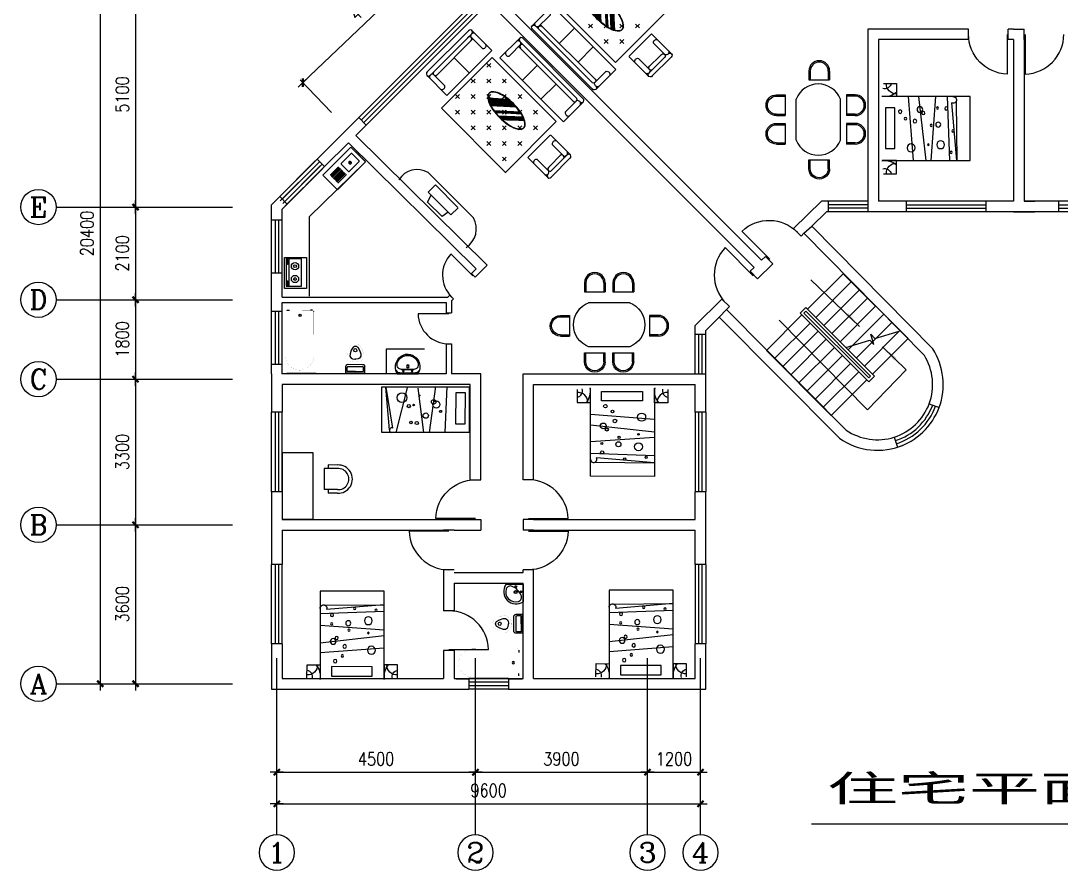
# Model space of a CAD drawing. Header units: millimetres. Extents: x 848 to 39704, y 306 to 29626.
# Drawn here: x 848 to 24420, y 306 to 19550 of the extents above; entities that cross this region are included whole.
import ezdxf
from ezdxf.enums import TextEntityAlignment as Align

# ---------------------------------------------------------------- set-up
doc = ezdxf.new("R2010")
doc.units = ezdxf.units.MM
doc.linetypes.add('HIDDEN', pattern=[7.5, 5, -2.5])
for name, color, linetype in [('AXIS', 3, 'Continuous'), ('AXIS_TEXT', 7, 'Continuous'), ('CC1', 1, 'Continuous'), ('HZ', 4, 'Continuous'), ('LT2', 5, 'Continuous'), ('MC', 2, 'Continuous'), ('PUB_DIM', 3, 'Continuous'), ('PUB_TEXT', 7, 'Continuous'), ('QC', 2, 'Continuous'), ('STAIR', 2, 'Continuous'), ('TOTHER', 7, 'Continuous'), ('WALL', 255, 'Continuous'), ('WINDOW', 2, 'Continuous'), ('WINDOW_TEXT', 7, 'Continuous')]:
    doc.layers.add(name, color=color, linetype=linetype)
doc.styles.add('_HT64F', font='txt', dxfattribs={"bigfont": 'HT64F'})
doc.styles.add('COMPLEX', font='COMPLEX')
doc.styles.add('DIM_FONT', font='SIMPLEX.shx', dxfattribs={"width": 0.8})
doc.styles.add('SIMPLEX', font='SIMPLEX.SHX')
doc.styles.get("Standard").update_dxf_attribs({"font": 'arial.ttf'})
doc.dimstyles.new('AXIS', dxfattribs={"dimtxt": 300, "dimasz": 1, "dimexe": 250, "dimexo": 300, "dimgap": 150, "dimtad": 1, "dimdec": 0, "dimdsep": 46, "dimtxsty": 'DIM_FONT', "dimblk": '_DIMX', "dimcen": 2.5, "dimse1": 1, "dimse2": 1, "dimclrt": 7, "dimadec": 0, "dimazin": 0, "dimtfac": 1, "dimtdec": 0, "dimtix": 1, "dimtmove": 2, "dimatfit": 3, "dimldrblk": '_DIMX', "dimfxl": 1, "dimtolj": 1, "dimtzin": 0, "dimarcsym": 0})

# ---------------------------------------------------------------- blocks, each defined once
blk = doc.blocks.new('_DIMX')
blk.add_line((-150, 0), (150, 0))
at = {"const_width": 50}
blk.add_lwpolyline([(-70, -70), (70, 70)], dxfattribs=at)
blk = doc.blocks.new('*D54')
at = {"layer": 'AXIS', "color": 0, "lineweight": -2, "transparency": 16777216}
blk.add_line((2648, 24929), (2648, 4531), dxfattribs=at)
at = {"layer": 'DEFPOINTS', "color": 0, "transparency": 16777216}
for p in [(5648, 24930), (2648, 4530), (5648, 4530)]:
    blk.add_point(p, dxfattribs=at)
at = {"layer": 'AXIS', "color": 0, "lineweight": -2, "transparency": 16777216}
for p, rotation in [((2648, 24930), 90), ((2648, 4530), 270)]:
    blk.add_blockref('_DIMX', p, dxfattribs=dict(at, rotation=rotation))
at = {"layer": 'AXIS', "color": 7, "transparency": 16777216, "insert": (2348, 14730), "char_height": 300, "attachment_point": 5, "rotation": 90, "style": 'DIM_FONT'}
blk.add_mtext('\\A1;20400', dxfattribs=at)
blk = doc.blocks.new('_WBLK')
for p, q in [((-0.5, 0.5), (0.5, 0.5)), ((0.5, 0.1667), (-0.5, 0.1667)), ((0.5, -0.1667), (-0.5, -0.1667)), ((-0.5, -0.5), (0.5, -0.5))]:
    blk.add_line(p, q)
at = {"layer": 'WINDOW_TEXT', "style": 'SIMPLEX', "flags": 9}
blk.add_attdef('A', text='', height=1, dxfattribs=at).set_placement((0, 1.5), align=Align.MIDDLE)
blk = doc.blocks.new('*D58')
at = {"layer": 'AXIS', "color": 0, "lineweight": -2, "transparency": 16777216}
blk.add_line((3448, 20429), (3448, 15331), dxfattribs=at)
at = {"layer": 'DEFPOINTS', "color": 0, "transparency": 16777216}
for p in [(5648, 20430), (3448, 15330), (5648, 15330)]:
    blk.add_point(p, dxfattribs=at)
at = {"layer": 'AXIS', "color": 0, "lineweight": -2, "transparency": 16777216}
for p, rotation in [((3448, 20430), 90), ((3448, 15330), 270)]:
    blk.add_blockref('_DIMX', p, dxfattribs=dict(at, rotation=rotation))
at = {"layer": 'AXIS', "color": 7, "transparency": 16777216, "insert": (3148, 17880), "char_height": 300, "attachment_point": 5, "rotation": 90, "style": 'DIM_FONT'}
blk.add_mtext('\\A1;5100', dxfattribs=at)
blk = doc.blocks.new('SS3')
at = {"layer": 'HZ'}
for p, q in [((-435, 1036), (206, 1036)), ((-435, 1036), (-435, -1004)), ((152, 1036), (152, -818)), ((252, 996), (252, -943)), ((-253, 916), (156, 916)), ((52, 916), (52, -830)), ((-435, 316), (52, 316)), ((-435, -284), (52, -284))]:
    blk.add_line(p, q, dxfattribs=at)
for centre, radius, start, end in [((-216, 974), 69.2, 116.8613, 237.2217), ((83, 974), 69.2, 302.7783, 63.1387), ((202, 985), 50.6, 348.0192, 184.8734), ((103, 864), 51.2, 342.4429, 183.3967), ((-216, -943), 69.2, 122.7783, 243.1387), ((103, -833), 51.2, 176.6033, 17.5571), ((83, -943), 69.2, 296.8613, 57.2217), ((202, -954), 50.6, 175.1266, 11.9808)]:
    blk.add_arc(centre, radius, start, end, dxfattribs=at)
at = {"layer": 'MC'}
for p, q in [((120, -884), (-253, -884)), ((206, -1004), (-435, -1004))]:
    blk.add_line(p, q, dxfattribs=at)
blk = doc.blocks.new('*X25')
at = {"color": 0}
for p, q in [((-19133, 62750), (-19125, 62750)), ((-18750, 62750), (-18625, 62750)), ((-18687.5, 62687.5), (-18687.5, 62812.5)), ((-18250, 62750), (-18125, 62750)), ((-18187.5, 62687.5), (-18187.5, 62812.5)), ((-17750, 62750), (-17625, 62750)), ((-17687.5, 62687.5), (-17687.5, 62812.5)), ((-19000, 62500), (-18875, 62500)), ((-18937.5, 62437.5), (-18937.5, 62562.5)), ((-18500, 62500), (-18375, 62500)), ((-18437.5, 62437.5), (-18437.5, 62562.5)), ((-18000, 62500), (-17875, 62500)), ((-17937.5, 62437.5), (-17937.5, 62562.5)), ((-19133, 62250), (-19125, 62250)), ((-18750, 62250), (-18625, 62250)), ((-18687.5, 62187.5), (-18687.5, 62312.5)), ((-18250, 62250), (-18125, 62250)), ((-18187.5, 62187.5), (-18187.5, 62312.5)), ((-17750, 62250), (-17625, 62250)), ((-17687.5, 62187.5), (-17687.5, 62312.5)), ((-19000, 62000), (-18875, 62000)), ((-18937.5, 61937.5), (-18937.5, 62062.5)), ((-18500, 62000), (-18375, 62000)), ((-18437.5, 61937.5), (-18437.5, 62062.5)), ((-18000, 62000), (-17875, 62000)), ((-17937.5, 61937.5), (-17937.5, 62062.5)), ((-18687.5, 61687.5), (-18687.5, 61812.5)), ((-18187.5, 61687.5), (-18187.5, 61812.5)), ((-17687.5, 61687.5), (-17687.5, 61812.5)), ((-19133, 61750), (-19125, 61750)), ((-18937.5, 61437.5), (-18937.5, 61562.5)), ((-18750, 61750), (-18625, 61750)), ((-18437.5, 61437.5), (-18437.5, 61562.5)), ((-18250, 61750), (-18125, 61750)), ((-17937.5, 61437.5), (-17937.5, 61562.5)), ((-17750, 61750), (-17625, 61750)), ((-19000, 61500), (-18875, 61500)), ((-18687.5, 61187.5), (-18687.5, 61312.5)), ((-18500, 61500), (-18375, 61500)), ((-18187.5, 61187.5), (-18187.5, 61312.5)), ((-18000, 61500), (-17875, 61500)), ((-17687.5, 61187.5), (-17687.5, 61312.5)), ((-19133, 61250), (-19125, 61250)), ((-18937.5, 60937.5), (-18937.5, 61062.5)), ((-18750, 61250), (-18625, 61250)), ((-18437.5, 60937.5), (-18437.5, 61062.5)), ((-18250, 61250), (-18125, 61250)), ((-17937.5, 60937.5), (-17937.5, 61062.5)), ((-17750, 61250), (-17625, 61250)), ((-19000, 61000), (-18875, 61000)), ((-18500, 61000), (-18375, 61000)), ((-18000, 61000), (-17875, 61000))]:
    blk.add_line(p, q, dxfattribs=at)
blk = doc.blocks.new('*X13')
at = {"color": 0}
for p, q in [((44114, 19117), (44623, 19627)), ((44154, 19122), (44645, 19614)), ((44194, 19128), (44667, 19600)), ((44327, 19224), (44689, 19587)), ((44536, 19422), (44462, 19496)), ((44554, 19439), (44480, 19513)), ((44573, 19456), (44498, 19530)), ((44591, 19473), (44516, 19547)), ((44609, 19490), (44535, 19564)), ((44627, 19507), (44553, 19582)), ((44645, 19524), (44571, 19599)), ((44664, 19542), (44590, 19616)), ((44682, 19559), (44608, 19633)), ((44700, 19576), (44688, 19588)), ((44194, 19127), (44132, 19189)), ((44225, 19131), (44151, 19206)), ((44245, 19147), (44169, 19223)), ((44263, 19164), (44187, 19240)), ((44281, 19182), (44205, 19257)), ((44299, 19199), (44224, 19274)), ((44318, 19216), (44242, 19292)), ((44336, 19233), (44260, 19309)), ((44354, 19250), (44279, 19326)), ((44372, 19267), (44297, 19343)), ((44391, 19284), (44315, 19360)), ((44409, 19302), (44333, 19377)), ((44427, 19319), (44352, 19394)), ((44445, 19336), (44370, 19411)), ((44463, 19353), (44388, 19428)), ((44482, 19370), (44407, 19445)), ((44500, 19387), (44425, 19462)), ((44518, 19404), (44443, 19479)), ((44100, 19116), (44077, 19138)), ((44131, 19120), (44096, 19155)), ((44163, 19124), (44114, 19172))]:
    blk.add_line(p, q, dxfattribs=at)
blk = doc.blocks.new('*X12')
at = {"color": 0}
for p, q in [((43925, 19141), (44423, 19639)), ((44279, 19467), (44256, 19490)), ((44297, 19484), (44275, 19506)), ((44316, 19501), (44293, 19523)), ((44334, 19518), (44312, 19540)), ((44352, 19535), (44331, 19556)), ((44370, 19552), (44349, 19573)), ((44389, 19569), (44368, 19590)), ((44386, 19566), (44486, 19666)), ((44407, 19586), (44387, 19606)), ((44425, 19603), (44405, 19623)), ((44444, 19620), (44424, 19640)), ((44462, 19637), (44443, 19657)), ((44480, 19654), (44461, 19673)), ((43890, 19141), (44090, 19341)), ((43932, 19142), (43901, 19173)), ((43950, 19159), (43920, 19189)), ((43968, 19176), (43939, 19206)), ((43986, 19194), (43957, 19223)), ((44005, 19211), (43976, 19239)), ((44023, 19228), (43995, 19256)), ((44041, 19245), (44013, 19273)), ((44060, 19262), (44032, 19289)), ((44078, 19279), (44051, 19306)), ((44096, 19296), (44069, 19323)), ((44114, 19313), (44088, 19339)), ((44133, 19330), (44107, 19356)), ((44151, 19347), (44125, 19373)), ((44169, 19364), (44144, 19390)), ((44188, 19381), (44163, 19406)), ((44206, 19398), (44181, 19423)), ((44224, 19415), (44200, 19440)), ((44242, 19433), (44219, 19456)), ((44261, 19450), (44237, 19473)), ((43897, 19141), (43883, 19156))]:
    blk.add_line(p, q, dxfattribs=at)
blk = doc.blocks.new('*X11')
at = {"color": 0}
for p, q in [((43488, 19270), (43891, 19673)), ((43513, 19259), (43945, 19692)), ((43537, 19248), (43982, 19693)), ((43561, 19237), (44018, 19694)), ((43586, 19226), (44055, 19695)), ((43610, 19215), (44091, 19696)), ((43634, 19204), (44128, 19697)), ((43659, 19193), (44164, 19698)), ((43838, 19342), (43687, 19493)), ((43856, 19359), (43706, 19510)), ((43875, 19376), (43724, 19526)), ((43893, 19393), (43743, 19543)), ((43912, 19410), (43762, 19559)), ((43930, 19427), (43781, 19576)), ((43949, 19444), (43800, 19592)), ((43967, 19460), (43819, 19609)), ((43985, 19477), (43837, 19625)), ((44004, 19494), (43856, 19642)), ((44022, 19511), (43875, 19659)), ((44041, 19528), (43894, 19675)), ((43903, 19402), (44200, 19699)), ((44059, 19545), (43913, 19691)), ((44078, 19562), (43948, 19692)), ((44096, 19579), (43982, 19693)), ((44115, 19596), (44017, 19694)), ((44133, 19613), (44051, 19695)), ((44151, 19630), (44085, 19696)), ((44170, 19646), (44120, 19697)), ((44188, 19663), (44154, 19698)), ((44207, 19680), (44188, 19699)), ((44225, 19697), (44223, 19700)), ((43484, 19272), (43461, 19295)), ((43548, 19243), (43480, 19311)), ((43613, 19213), (43498, 19328)), ((43672, 19190), (43517, 19345)), ((43690, 19207), (43536, 19361)), ((43709, 19224), (43555, 19378)), ((43727, 19241), (43574, 19394)), ((43746, 19258), (43593, 19411)), ((43764, 19274), (43611, 19427)), ((43783, 19291), (43630, 19444)), ((43801, 19308), (43649, 19460)), ((43819, 19325), (43668, 19477))]:
    blk.add_line(p, q, dxfattribs=at)
blk = doc.blocks.new('CJ1')
at = {"layer": 'LT2'}
for p, q in [((-1068, -237), (-605, 179)), ((-858, -344), (-268, 185)), ((-679, -385), (-71, 160)), ((-614, -394), (-11, 147)), ((-476, -405), (100, 112)), ((-326, -405), (199, 67))]:
    blk.add_line(p, q, dxfattribs=at)
for points in [[(343, -108, 0.203453), (303, -12, 0.097163), (125, 103, 0.054131), (-98, 165, 0.041072), (-402, 190, 0.041072), (-705, 165, 0.054131), (-929, 103, 0.097163), (-1106, -12, 0.203453), (-1147, -108, 0.203453), (-1106, -204, 0.097163), (-929, -319, 0.054131), (-705, -381, 0.041072), (-402, -406, 0.041072), (-98, -381, 0.054131), (125, -319, 0.097163), (303, -204, 0.203453)], [(333, -108, 0.203453), (296, -19, 0.097163), (121, 93, 0.054131), (-99, 155, 0.041072), (-402, 180, 0.041072), (-704, 155, 0.054131), (-925, 93, 0.097163), (-1099, -19, 0.203453), (-1137, -108, 0.203453), (-1099, -197, 0.097163), (-925, -310, 0.054131), (-704, -371, 0.041072), (-402, -396, 0.041072), (-99, -371, 0.054131), (121, -310, 0.097163), (296, -197, 0.203453)]]:
    blk.add_lwpolyline(points, format="xyb", close=True, dxfattribs=at)
for points in [[(-1063, -229), (-607, 171), (-290, 181), (-849, -332), (-1054, -238)], [(-662, -388), (-48, 162), (-29, 143), (-588, -378), (-653, -378)], [(-458, -397), (92, 116), (185, 60), (-290, -388), (-439, -406)]]:
    blk.add_lwpolyline(points, dxfattribs=at)
at = {"layer": 'CC1'}
for name in ['*X11', '*X12', '*X13']:
    blk.add_blockref(name, (-44518, -19519), dxfattribs=at)
blk = doc.blocks.new('CUH1')
at = {"layer": 'HZ'}
for p, q in [((-835, -935), (-835, 1065)), ((-835, 1065), (615, 1065)), ((615, 1065), (615, -935)), ((507, 745), (-835, 757)), ((-835, 757), (475, 649)), ((-835, 601), (615, 547)), ((-835, 181), (615, 282)), ((615, -105), (-835, 56)), ((-835, -225), (615, -335)), ((-1135, -604), (-835, -604)), ((-1135, -904), (-1135, -604)), ((-835, -604), (-835, -935)), ((-561, -647), (361, -647)), ((-561, -859), (-561, -647)), ((361, -647), (361, -859)), ((915, -604), (615, -604)), ((915, -904), (915, -604)), ((361, -859), (-561, -859))]:
    blk.add_line(p, q, dxfattribs=at)
for centre, radius in [((-649, 633), 25.2), ((-474, 394), 89.2), ((-163, 673), 25.2), ((348, 522), 35.7), ((-19, 338), 56.4), ((356, 322), 25.2), ((-474, 115), 17.8), ((-35, 179), 25.2), ((244, 3), 35.7), ((-545, -276), 91), ((61, -189), 40.7), ((324, -77), 64.4), ((116, -404), 28.8), ((276, -524), 39.9)]:
    blk.add_circle(centre, radius, dxfattribs=at)
for centre, radius, start, end in [((542, 680), 73.6, 354.4905, 204.9297), ((-1118, -611), 224, 265.7901, 1.73), ((-1234, -865), 400, 349.1733, 40.6362), ((1015, -865), 400, 139.3638, 190.8267), ((899, -611), 224, 178.27, 274.2099), ((-1158, -872), 144, 343.2214, 81.1158), ((938, -872), 144, 98.8842, 196.7786)]:
    blk.add_arc(centre, radius, start, end, dxfattribs=at)
blk = doc.blocks.new('_AXISO')
blk.add_circle((0, 0), 0.5)
at = {"layer": 'AXIS_TEXT', "style": 'COMPLEX', "width": 1.041667}
blk.add_attdef('A', text='', height=0.56, dxfattribs=at).set_placement((-0.25, -0.28), (0.25, -0.28), align=Align.FIT)
blk = doc.blocks.new('M_E4')
for p, q in [((670, -80), (670, -137)), ((670, -86), (670, -97)), ((670, -663), (670, -614))]:
    blk.add_line(p, q)
at = {"const_width": 1.5}
for points in [[(-750, -750), (-750, 0)], [(-750, 0), (750, 0)], [(750, 0), (750, -750)], [(608, -56), (640, -56)], [(670, -90), (670, -656)], [(670, -663), (670, -655)], [(750, -750), (-750, -750)]]:
    blk.add_lwpolyline(points, dxfattribs=at)
for points in [[(-399, -56, 0.930688), (-388, -693, 0.930688)], [(670, -86, 0.414214), (640, -56, 0.414214)], [(670, -90, 0.041784), (670, -85, 0.412615)], [(640, -693, 0.414214), (670, -663, 0.414214)]]:
    blk.add_lwpolyline(points, format="xyb", dxfattribs=at)
at = {"const_width": 1.5, "flags": 128}
for points in [[(-399, -56), (608, -56)], [(-399, -694), (645, -692)]]:
    blk.add_lwpolyline(points, dxfattribs=at)
for radius in [25, 23]:
    blk.add_circle((550, -381), radius)
blk.add_arc((640, -663), 30, 270, 280.176)
at = {"width": 0.8, "flags": 9}
for tag in ['XSIZE', 'YSIZE']:
    blk.add_attdef(tag, (0, 0), '', height=0.5, dxfattribs=at)
blk = doc.blocks.new('*D61')
at = {"layer": 'AXIS', "color": 0, "lineweight": -2, "transparency": 16777216}
blk.add_line((3448, 13229), (3448, 11431), dxfattribs=at)
at = {"layer": 'DEFPOINTS', "color": 0, "transparency": 16777216}
for p in [(5648, 13230), (3448, 11430), (5648, 11430)]:
    blk.add_point(p, dxfattribs=at)
at = {"layer": 'AXIS', "color": 0, "lineweight": -2, "transparency": 16777216}
for p, rotation in [((3448, 13230), 90), ((3448, 11430), 270)]:
    blk.add_blockref('_DIMX', p, dxfattribs=dict(at, rotation=rotation))
at = {"layer": 'AXIS', "color": 7, "transparency": 16777216, "insert": (3148, 12330), "char_height": 300, "attachment_point": 5, "rotation": 90, "style": 'DIM_FONT'}
blk.add_mtext('\\A1;1800', dxfattribs=at)
blk = doc.blocks.new('M_E7')
for p, q in [((-201, 62), (-201, -265)), ((-10, 112), (-151, 112)), ((-150, 61), (-150, -264)), ((-41, 81), (-130, 81)), ((-36, -102), (-36, 76)), ((0, -102), (0, 102)), ((-36, -102), (-36, -279)), ((0, -102), (0, -305)), ((-10, -315), (-151, -315)), ((-41, -284), (-130, -284))]:
    blk.add_line(p, q)
at = {"const_width": 1}
for points in [[(-651, -24), (-637, -1), (-550, 51), (-451, 83), (-371, 88), (-294, 37), (-262, -18), (-252, -84), (-252, -102)], [(-651, -180), (-637, -202), (-550, -254), (-451, -287), (-371, -292), (-294, -240), (-262, -186), (-252, -119), (-252, -102)]]:
    blk.add_lwpolyline(points, dxfattribs=at)
for points in [[(-597, -59), (-590, -49), (-523, -9), (-438, 19), (-389, 22), (-343, -9), (-325, -40), (-317, -89), (-317, -102)], [(-596, -145), (-590, -154), (-523, -194), (-438, -222), (-389, -225), (-343, -194), (-325, -164), (-317, -114), (-317, -102)]]:
    blk.add_lwpolyline(points)
blk.add_lwpolyline([(-644, -15, 0.39866), (-643, -191, 0.39866)], format="xyb", dxfattribs=at)
for centre, radius, start, end in [((-151, 62), 50, 90, 180), ((-130, 61), 20, 90, 180), ((-41, 76), 5, 0, 90), ((-10, 102), 10, 0, 90), ((-551, -102), 62.6, 137.0381, 223.979), ((-511, -114), 47.8, 77.2641, 164.6652), ((-511, -89), 47.8, 195.3348, 282.7359), ((-541, -103), 54.1, 1.1332, 40.3816), ((-541, -101), 54.1, 319.6184, 358.8668), ((-151, -265), 50, 180, 270), ((-130, -264), 20, 180, 270), ((-41, -279), 5, 270, 0), ((-10, -305), 10, 270, 0)]:
    blk.add_arc(centre, radius, start, end)
at = {"width": 0.8, "flags": 9}
for tag in ['XSIZE', 'YSIZE']:
    blk.add_attdef(tag, (0, 0), '', height=0.5, dxfattribs=at)
blk = doc.blocks.new('*D62')
at = {"layer": 'AXIS', "color": 0, "lineweight": -2, "transparency": 16777216}
blk.add_line((3448, 8129), (3448, 4531), dxfattribs=at)
at = {"layer": 'DEFPOINTS', "color": 0, "transparency": 16777216}
for p in [(5648, 8130), (3448, 4530), (5648, 4530)]:
    blk.add_point(p, dxfattribs=at)
at = {"layer": 'AXIS', "color": 0, "lineweight": -2, "transparency": 16777216}
for p, rotation in [((3448, 8130), 90), ((3448, 4530), 270)]:
    blk.add_blockref('_DIMX', p, dxfattribs=dict(at, rotation=rotation))
at = {"layer": 'AXIS', "color": 7, "transparency": 16777216, "insert": (3148, 6330), "char_height": 300, "attachment_point": 5, "rotation": 90, "style": 'DIM_FONT'}
blk.add_mtext('\\A1;3600', dxfattribs=at)
blk = doc.blocks.new('*D63')
at = {"layer": 'AXIS', "color": 0, "lineweight": -2, "transparency": 16777216}
blk.add_line((3448, 11429), (3448, 8131), dxfattribs=at)
at = {"layer": 'DEFPOINTS', "color": 0, "transparency": 16777216}
for p in [(5648, 11430), (3448, 8130), (5648, 8130)]:
    blk.add_point(p, dxfattribs=at)
at = {"layer": 'AXIS', "color": 0, "lineweight": -2, "transparency": 16777216}
for p, rotation in [((3448, 11430), 90), ((3448, 8130), 270)]:
    blk.add_blockref('_DIMX', p, dxfattribs=dict(at, rotation=rotation))
at = {"layer": 'AXIS', "color": 7, "transparency": 16777216, "insert": (3148, 9780), "char_height": 300, "attachment_point": 5, "rotation": 90, "style": 'DIM_FONT'}
blk.add_mtext('\\A1;3300', dxfattribs=at)
blk = doc.blocks.new('M_C7')
for p, q in [((-750, 0), (-750, -700)), ((750, 0), (-750, 0)), ((750, -700), (750, 0)), ((-750, -700), (750, -700))]:
    blk.add_line(p, q)
at = {"width": 0.8, "flags": 9}
for tag, p in [('XSIZE', (-748, -358)), ('YSIZE', (750, -354))]:
    blk.add_attdef(tag, p, '', height=0.2, dxfattribs=at)
blk = doc.blocks.new('M_C3')
for p, q in [((-319, 296), (-319, 84)), ((-239, 296), (-239, 0)), ((239, 296), (239, 0)), ((319, 296), (319, 84)), ((-319, 84), (-239, 84)), ((-239, 0), (239, 0)), ((239, 84), (319, 84))]:
    blk.add_line(p, q)
for radius, start, end in [(320, 356.4494, 183.5506), (240, 355.2636, 184.7364)]:
    blk.add_arc((0, 316), radius, start, end)
at = {"width": 0.8, "flags": 9}
for tag in ['YSIZE', 'XSIZE', 'XSIZE', 'YSIZE']:
    blk.add_attdef(tag, (0, 0), '', height=0.5, dxfattribs=at)
blk = doc.blocks.new('*D64')
at = {"layer": 'AXIS', "color": 0, "lineweight": -2, "transparency": 16777216}
blk.add_line((3448, 15329), (3448, 13231), dxfattribs=at)
at = {"layer": 'DEFPOINTS', "color": 0, "transparency": 16777216}
for p in [(5648, 15330), (3448, 13230), (5648, 13230)]:
    blk.add_point(p, dxfattribs=at)
at = {"layer": 'AXIS', "color": 0, "lineweight": -2, "transparency": 16777216}
for p, rotation in [((3448, 15330), 90), ((3448, 13230), 270)]:
    blk.add_blockref('_DIMX', p, dxfattribs=dict(at, rotation=rotation))
at = {"layer": 'AXIS', "color": 7, "transparency": 16777216, "insert": (3148, 14280), "char_height": 300, "attachment_point": 5, "rotation": 90, "style": 'DIM_FONT'}
blk.add_mtext('\\A1;2100', dxfattribs=at)
blk = doc.blocks.new('M_E19')
for p, q in [((-323, -113), (-323, -456)), ((299, -113), (-323, -113)), ((299, -456), (299, -113)), ((-323, -400), (299, -400)), ((-323, -456), (299, -456)), ((-291, -422), (-291, -434)), ((-216, -432), (-280, -432)), ((-280, -432), (-280, -448)), ((-280, -448), (-216, -448)), ((-216, -448), (-216, -432)), ((-199, -423), (-199, -434)), ((182, -422), (182, -434)), ((193, -432), (193, -448)), ((257, -432), (193, -432)), ((193, -448), (257, -448)), ((257, -448), (257, -432)), ((274, -423), (274, -434))]:
    blk.add_line(p, q)
for points in [[(-199, -423, 0.259034), (-201, -420, 0.076276), (-213, -415, 0.036515), (-226, -412, 0.026615), (-245, -411, 0.026615), (-264, -412, 0.036515), (-277, -415, 0.076276), (-289, -420, 0.259034), (-291, -423, 0.078462), (-291, -424, 0.056762)], [(-199, -434, 0.259034), (-201, -430, 0.076276), (-213, -425, 0.036515), (-226, -423, 0.026615), (-245, -422, 0.026615), (-264, -423, 0.036515), (-277, -425, 0.076276), (-289, -430, 0.259034), (-291, -434, 0.259034), (-289, -437, 0.056762), (-280, -441, 0.036515)], [(-216, -443, 0.008736), (-213, -442, 0.076276), (-201, -437, 0.259034), (-199, -434, 0.259034)], [(274, -423, 0.259034), (272, -420, 0.076276), (260, -415, 0.036515), (247, -412, 0.026615), (228, -411, 0.026615), (209, -412, 0.036515), (196, -415, 0.076276), (184, -420, 0.259034), (182, -423, 0.078462), (182, -424, 0.056762)], [(274, -434, 0.259034), (272, -430, 0.076276), (260, -425, 0.036515), (247, -423, 0.026615), (228, -422, 0.026615), (209, -423, 0.036515), (196, -425, 0.076276), (184, -430, 0.259034), (182, -434, 0.259034), (184, -437, 0.056762), (193, -441, 0.036515)], [(257, -443, 0.008736), (260, -442, 0.076276), (272, -437, 0.259034), (274, -434, 0.259034)]]:
    blk.add_lwpolyline(points, format="xyb")
at = {"layer": 'TOTHER', "linetype": 'Continuous'}
for p, q in [((-350, 0), (350, 0)), ((-350, -500), (-350, 0)), ((350, 0), (350, -500)), ((350, -500), (-350, -500))]:
    blk.add_line(p, q, dxfattribs=at)
for centre, radius in [((-158, -259), 82.5), ((-158, -259), 31.6), ((134, -259), 82.5), ((134, -259), 31.6)]:
    blk.add_circle(centre, radius, dxfattribs=at)
at = {"width": 0.8, "flags": 9}
for tag in ['XSIZE', 'YSIZE']:
    blk.add_attdef(tag, (0, 0), '', height=0.5, dxfattribs=at)
blk = doc.blocks.new('M_E16')
for p, q in [((-359, -351), (-359, -119)), ((-347, -107), (-34, -107)), ((-22, -119), (-22, -351)), ((63, -103), (336, -103)), ((63, -132), (336, -132)), ((63, -153), (336, -153)), ((63, -182), (336, -182)), ((63, -203), (336, -203)), ((63, -232), (336, -232)), ((-34, -363), (-347, -363)), ((63, -253), (336, -253)), ((63, -282), (336, -282)), ((63, -303), (336, -303)), ((63, -332), (336, -332)), ((63, -353), (336, -353))]:
    blk.add_line(p, q)
for points, const_width in [([(-353, -95), (-370, -113)], 1.91), ([(-370, -357), (-370, -113)], 2), ([(-353, -95), (-28, -95)], 1.8), ([(-10, -113), (-28, -95)], 1.91), ([(-10, -113), (-10, -357)], 2), ([(-370, -357), (-353, -375)], 1.91), ([(-28, -375), (-353, -375)], 1.8), ([(-28, -375), (-10, -357)], 1.91)]:
    blk.add_lwpolyline(points, dxfattribs=dict(const_width=const_width))
for points in [[(-347, -107), (-351, -108), (-354, -110), (-357, -113), (-358, -117), (-359, -119)], [(-216, -235), (-215, -245), (-209, -255), (-202, -261), (-192, -265), (-182, -265), (-172, -261), (-164, -255), (-159, -245), (-157, -235), (-159, -225), (-164, -215), (-172, -209), (-182, -205), (-192, -205), (-202, -209), (-209, -215), (-215, -225), (-216, -235)], [(-206, -235), (-205, -242), (-201, -248), (-196, -252), (-190, -254), (-183, -254), (-177, -252), (-172, -248), (-169, -242), (-168, -235), (-169, -228), (-172, -222), (-177, -218), (-183, -215), (-190, -215), (-196, -218), (-201, -222), (-205, -228), (-206, -235)], [(-22, -119), (-23, -115), (-25, -111), (-28, -109), (-32, -107), (-34, -107)], [(-359, -351), (-358, -355), (-356, -358), (-353, -361), (-349, -363), (-347, -363)], [(-34, -363), (-30, -362), (-26, -360), (-24, -357), (-22, -353), (-22, -351)]]:
    blk.add_lwpolyline(points)
at = {"layer": 'TOTHER', "linetype": 'Continuous'}
for p, q in [((-450, 0), (450, 0)), ((-450, -471), (-450, 0)), ((450, 0), (450, -471)), ((-450, -471), (450, -471))]:
    blk.add_line(p, q, dxfattribs=at)
at = {"layer": 'TOTHER', "linetype": 'HIDDEN'}
blk.add_line((-450, 0), (-450, -300), dxfattribs=at)
at = {"width": 0.8, "flags": 9}
for tag in ['XSIZE', 'YSIZE']:
    blk.add_attdef(tag, (0, 0), '', height=0.5, dxfattribs=at)
blk = doc.blocks.new('SFK12')
at = {"layer": 'QC'}
for p, q in [((75, 297), (-125, 297)), ((-125, 297), (-125, -173)), ((75, 267), (-125, 267)), ((75, -143), (-125, -143)), ((75, -173), (-125, -173))]:
    blk.add_line(p, q, dxfattribs=at)
for radius in [235, 205]:
    blk.add_arc((75, 62), radius, 270, 90, dxfattribs=at)
blk = doc.blocks.new('CZK')
at = {"layer": 'HZ'}
for p, q in [((-544, -828), (-544, 103)), ((456, -828), (456, 103))]:
    blk.add_line(p, q, dxfattribs=at)
for centre, start, end in [((-44, -92), 21.3102, 158.6898), ((-44, -633), 201.3102, 338.6898)]:
    blk.add_arc(centre, 537, start, end, dxfattribs=at)
at = {"layer": 'HZ', "rotation": 90}
blk.add_blockref('SFK12', (40, 662), dxfattribs=at)
at = {"layer": 'HZ', "xscale": -1}
for p in [(-917, -98), (-917, -745)]:
    blk.add_blockref('SFK12', p, dxfattribs=at)
at = {"layer": 'HZ'}
for p in [(719, -98), (719, -745)]:
    blk.add_blockref('SFK12', p, dxfattribs=at)
at = {"layer": 'HZ', "xscale": -1, "rotation": 90}
blk.add_blockref('SFK12', (40, -1400), dxfattribs=at)
blk = doc.blocks.new('M_B0')
for p, q in [((-0.5, 0.5), (0.5, 0.5)), ((-0.5, 0.15), (0.5, 0.15)), ((-0.5, -0.15), (0.5, -0.15)), ((-0.5, -0.5), (0.5, -0.5))]:
    blk.add_line(p, q)
blk = doc.blocks.new('M_E6')
for p, q in [((240, 0), (-240, 0)), ((-237, 0), (239, 0)), ((240, 0), (270, -79)), ((-213, -36), (-271, -91)), ((-240, 0), (-270, -79)), ((-179, -23), (181, -23)), ((141, -105), (-141, -105)), ((-141, -105), (141, -105)), ((217, -37), (274, -95))]:
    blk.add_line(p, q)
for centre, radius in [((-99, -65), 16.3), ((2, -172), 31.6), ((2, -172), 23), ((101, -65), 16.3)]:
    blk.add_circle(centre, radius)
for centre, radius, start, end in [((28, -152), 307, 166.1751, 244.7296), ((-141, -205), 100, 90, 190.5602), ((0, -179), 243, 190.5602, 349.4398), ((-179, -73), 50, 90, 133.181), ((-28, -152), 307, 297.0639, 13.8249), ((141, -205), 100, 349.4398, 90), ((181, -73), 50, 44.5607, 90), ((0, -201), 250, 245.8071, 296.4628), ((28, -152), 307, 266.589, 266.5936)]:
    blk.add_arc(centre, radius, start, end)
at = {"width": 0.8, "flags": 9}
for tag in ['XSIZE', 'YSIZE']:
    blk.add_attdef(tag, (0, 0), '', height=0.5, dxfattribs=at)
blk = doc.blocks.new('CUH2')
for p, q in [((-697, -1103), (-697, 879)), ((-697, 879), (339, 879))]:
    blk.add_line(p, q)
at = {"layer": 'MC'}
for p, q in [((-571, 782), (149, 782)), ((-571, 578), (-571, 782)), ((149, 782), (149, 578)), ((339, 879), (339, -1103)), ((149, 578), (-571, 578)), ((339, 332), (-703, 374)), ((339, -25), (-703, 121)), ((-667, -287), (339, -156)), ((339, -781), (-703, -515)), ((-685, -1013), (240, -860)), ((283, -930), (-685, -1013)), ((339, -1103), (-697, -1103))]:
    blk.add_line(p, q, dxfattribs=at)
for centre, radius in [((-139, 229), 24), ((-355, 73), 50.9), ((-295, 133), 80.5), ((-43, -107), 60), ((-499, -251), 12), ((-283, -383), 17), ((-259, -491), 36), ((113, -443), 26.8), ((125, -311), 36), ((-451, -647), 111)]:
    blk.add_circle(centre, radius, dxfattribs=at)
blk.add_arc((288, -879), 51.4, 158.2675, 2.7548, dxfattribs=at)
blk = doc.blocks.new('M_A2LHY')
blk.add_line((-0.472, 0), (-0.472, -1))
blk.add_arc((-0.5, 0), 1, 271.6231, 0)
blk = doc.blocks.new('M_E12')
at = {"color": 7}
for q in [(0, -393), (392, 0)]:
    blk.add_line((0, 0), q, dxfattribs=at)
for centre, radius in [((48, -168), 19), ((48, -168), 10), ((175, -175), 34.6), ((168, -48), 19), ((175, -175), 26.5), ((168, -48), 10)]:
    blk.add_circle(centre, radius, dxfattribs=at)
for centre, radius, start, end in [((161, -163), 282, 235.0241, 35.2347), ((418, -420), 410, 114.3843, 155.6157), ((174, -176), 222, 251.5651, 18.4349), ((290, -138), 100, 18.4349, 114.3843), ((136, -292), 100, 155.6157, 251.5651)]:
    blk.add_arc(centre, radius, start, end, dxfattribs=at)
at = {"width": 0.8, "flags": 9}
for tag in ['XSIZE', 'YSIZE']:
    blk.add_attdef(tag, (0, 0), '', height=0.5, dxfattribs=at)
blk = doc.blocks.new('DG1')
at = {"layer": 'LT2'}
for p, q in [((-242, 114), (-217, 280)), ((-217, 280), (247, 280)), ((247, 280), (298, 114)), ((-333, 114), (-333, -118)), ((396, 114), (-333, 114)), ((396, -118), (396, 114)), ((711, -201), (-739, -201)), ((-325, -118), (396, -118))]:
    blk.add_line(p, q, dxfattribs=at)
for centre, start, end in [((-611, 279), 167.4196, 254.9832), ((583, 279), 285.0168, 12.5804)]:
    blk.add_arc(centre, 497, start, end, dxfattribs=at)
blk = doc.blocks.new('SS2')
at = {"layer": 'HZ'}
for p, q in [((36, 914), (36, -526)), ((36, 914), (677, 914)), ((218, 794), (627, 794)), ((523, 794), (523, -406)), ((623, 914), (623, -526)), ((723, 874), (723, -486)), ((36, 194), (523, 194))]:
    blk.add_line(p, q, dxfattribs=at)
for centre, radius, start, end in [((255, 852), 69.2, 116.8613, 237.2217), ((574, 743), 51.2, 342.4429, 183.3967), ((554, 852), 69.2, 302.7783, 63.1387), ((673, 863), 50.6, 348.0192, 184.8734), ((255, -464), 69.2, 122.7783, 243.1387), ((574, -355), 51.2, 176.6033, 17.5571), ((554, -464), 69.2, 296.8613, 57.2217), ((673, -476), 50.6, 175.1266, 11.9808)]:
    blk.add_arc(centre, radius, start, end, dxfattribs=at)
at = {"layer": 'MC'}
for p, q in [((623, -406), (218, -406)), ((677, -526), (36, -526))]:
    blk.add_line(p, q, dxfattribs=at)
blk = doc.blocks.new('SS4')
at = {"layer": 'HZ'}
for p, q in [((-492, 308), (-492, -412)), ((95, 266), (95, -226)), ((195, 273), (195, -351)), ((-5, 193), (-5, -238))]:
    blk.add_line(p, q, dxfattribs=at)
for centre, radius, start, end in [((-272, 251), 69.2, 116.8613, 237.2217), ((26, 251), 69.2, 302.7783, 63.1387), ((146, 262), 50.6, 348.0192, 184.8734), ((47, 141), 51.2, 342.4429, 183.3967), ((47, -241), 51.2, 176.6033, 17.5571), ((-272, -350), 69.2, 122.7783, 243.1387), ((26, -350), 69.2, 296.8613, 57.2217), ((146, -362), 50.6, 175.1266, 11.9808)]:
    blk.add_arc(centre, radius, start, end, dxfattribs=at)
at = {"layer": 'MC'}
for p, q in [((149, 313), (-492, 313)), ((64, 193), (-310, 193)), ((149, -412), (-492, -412)), ((64, -292), (-310, -292))]:
    blk.add_line(p, q, dxfattribs=at)
blk = doc.blocks.new('90626074057228')
at = {"layer": 'WINDOW'}
for radius in [1334, 1250, 1490, 1406]:
    blk.add_arc((0, 1232), radius, 244.0313, 295.9687, dxfattribs=at)
at = {"style": 'SIMPLEX', "flags": 9}
blk.add_attdef('A', text='', height=1, dxfattribs=at).set_placement((0, 0), align=Align.MIDDLE)
blk = doc.blocks.new('_ARROW')
blk.add_solid([(0, 0), (-1, 0.1), (-1, -0.1)])

msp = doc.modelspace()

# ---------------------------------------------------------------- linework, layer by layer
at = {"layer": 'AXIS'}
for p, q in [((1647.7, 15330.5), (5647.7, 15330.5)), ((1647.7, 13230.5), (5647.7, 13230.5)), ((1647.7, 11430.5), (5647.7, 11430.5)), ((1647.7, 8130.5), (5647.7, 8130.5)), ((6647.7, 1105.5), (6647.7, 5105.5)), ((11147.7, 1105.5), (11147.7, 5105.5)), ((15047.7, 1105.5), (15047.7, 5105.5)), ((16247.7, 1105.5), (16247.7, 5105.5)), ((1647.7, 4530.5), (5647.7, 4530.5))]:
    msp.add_line(p, q, dxfattribs=at)
at = {"layer": 'PUB_DIM'}
for p, q in [((7887.5, 17470.1), (7180.4, 18210.5)), ((8639.6, 16339.1), (7384.2, 15111.5)), ((7384.2, 15111.5), (7383.2, 13310)), ((9129.2, 12112.3), (9128.9, 11547)), ((9994.3, 12111.9), (9129.2, 12112.3))]:
    msp.add_line(p, q, dxfattribs=at)
for points in [[(19853.8, 12627.1), (18746, 13680.7)], [(20372, 12162.8), (20908.1, 11645), (20032.5, 10734.3), (18031.2, 12770)]]:
    msp.add_lwpolyline(points, dxfattribs=at)
at = {"layer": 'PUB_TEXT'}
for points in [[(15474.3, 19759.8), (14322.4, 18607.9), (12871.4, 20058.9), (14023.3, 21210.8), (15486.3, 19747.8)], [(11828.5, 16116.1), (12981, 17267.3), (11530.9, 18719.1), (10378.4, 17567.9), (11840.6, 16104)]]:
    msp.add_lwpolyline(points, dxfattribs=at)
at = {"layer": 'STAIR'}
for p, q in [((19480, 13819), (18673.9, 13012.9)), ((20950.8, 12348.2), (19480, 13819)), ((19663.8, 13635.1), (18857.7, 12829)), ((19847.7, 13451.3), (19041.6, 12645.2)), ((20031.5, 13267.4), (19225.4, 12461.3)), ((18631.5, 13055.3), (18504.2, 12928)), ((18631.5, 12970.4), (18589, 12928)), ((20187.1, 11499.7), (18631.5, 13055.3)), ((20102.2, 11499.7), (18631.5, 12970.4)), ((20215.4, 13083.6), (19409.3, 12277.5)), ((17740.5, 12079.5), (18546.6, 12885.6)), ((18504.2, 12928), (20059.8, 11372.4)), ((18589, 12928), (20059.8, 11457.2)), ((20399.2, 12899.7), (19593.1, 12093.6)), ((17924.3, 11895.6), (18730.4, 12701.7)), ((18108.2, 11711.8), (18914.3, 12517.9)), ((20583.1, 12715.9), (19777, 11909.8)), ((20766.9, 12532), (19960.8, 11725.9)), ((20201.5, 12350.3), (20751.1, 12516.2)), ((18292, 11527.9), (19098.1, 12334)), ((19537, 12149.8), (20086.6, 12315.6)), ((20086.6, 12315.6), (20178.7, 12218.1)), ((20109.4, 12447.9), (20201.5, 12350.3)), ((20178.7, 12218.1), (20109.4, 12447.9)), ((20950.8, 12348.2), (20144.7, 11542.1)), ((17740.5, 12079.5), (19211.3, 10608.7)), ((18475.9, 11344.1), (19282, 12150.2)), ((18659.7, 11160.2), (19465.8, 11966.3)), ((18843.6, 10976.4), (19649.7, 11782.5)), ((19027.4, 10792.6), (19833.5, 11598.7)), ((19211.3, 10608.7), (20017.4, 11414.8)), ((20059.8, 11372.4), (20187.1, 11499.7)), ((20059.8, 11457.2), (20102.2, 11499.7))]:
    msp.add_line(p, q, dxfattribs=at)
at = {"layer": 'WALL'}
for p, q in [((11626.9, 20133.4), (17631.5, 14128.8)), ((11457.8, 19963.2), (17460.2, 13960.8)), ((20040.2, 19363), (20040.2, 15463)), ((22320.2, 19363), (20040.2, 19363)), ((22320.2, 19123), (22320.2, 19363)), ((23340.2, 19363), (23220.2, 19363)), ((23220.2, 19123), (23220.2, 19363)), ((23340.2, 19363), (23580.2, 19363)), ((23340.2, 19363), (23580.2, 19363)), ((23580.2, 19123), (23580.2, 19363)), ((23580.2, 19123), (23580.2, 19363)), ((20280.2, 19123), (20280.2, 15463)), ((22320.2, 19123), (20280.2, 19123)), ((23340.2, 19123), (23220.2, 19123)), ((23340.2, 19123), (23340.2, 15463)), ((23340.2, 19123), (23340.2, 15463)), ((23580.2, 19123), (23580.2, 15463)), ((23580.2, 19123), (23580.2, 15463)), ((23580.2, 18523), (23580.2, 15463)), ((7562.3, 16414.7), (8505.3, 17357.7)), ((8675, 17188), (8505.3, 17357.7)), ((8441.6, 16954.6), (8675, 17188)), ((7732, 16245), (8271.9, 16784.9)), ((11162.6, 13930.2), (8271.9, 16784.9)), ((11417.7, 14015.6), (8441.6, 16954.6)), ((7732, 16245), (7562.3, 16414.7)), ((6527.7, 15380.2), (6713.7, 15566.2)), ((6883.4, 15396.5), (6713.7, 15566.2)), ((6527.7, 15035.6), (6527.7, 15380.2)), ((6767.7, 15280.8), (6883.4, 15396.5)), ((18358.3, 14844.5), (18986.8, 15463)), ((19140.2, 15463), (18986.8, 15463)), ((19140.2, 15463), (19140.2, 15223)), ((20040.2, 15463), (20040.2, 15223)), ((20910.2, 15463), (20280.2, 15463)), ((20910.2, 15463), (20910.2, 15223)), ((22710.2, 15463), (22710.2, 15223)), ((23340.2, 15463), (22710.2, 15463)), ((24360.2, 15463), (23580.2, 15463)), ((24360.2, 15463), (23580.2, 15463)), ((23580.2, 15463), (23823.2, 15463)), ((24360.2, 15463), (24360.2, 15223)), ((6767.7, 15035.6), (6767.7, 15280.8)), ((18771.7, 14896.4), (19103.8, 15223)), ((19140.2, 15223), (19103.8, 15223)), ((20910.2, 15223), (20040.2, 15223)), ((24360.2, 15223), (22710.2, 15223)), ((23340.2, 15223), (23823.2, 15223)), ((6767.7, 15035.6), (6527.7, 15035.6)), ((18591.5, 14737.3), (18771.7, 14896.4)), ((18762.6, 14905.8), (21508.3, 12118.2)), ((18358.3, 14844.5), (18526.6, 14673.5)), ((18526.6, 14673.5), (18591.5, 14737.3)), ((18591.4, 14737.2), (21319.4, 11968)), ((17631.2, 14129.1), (17716.8, 14213.3)), ((17716.8, 14213.3), (17885.1, 14042.2)), ((11060.3, 13827.9), (11162.6, 13930.2)), ((11145.1, 13743), (11417.7, 14015.6)), ((17460.2, 13960.8), (17374.6, 13876.6)), ((17543, 13705.5), (17885.1, 14042.2)), ((6527.7, 12960.5), (6527.7, 13835.6)), ((6767.7, 13835.6), (6527.7, 13835.6)), ((6767.7, 13290.5), (6767.7, 13835.6)), ((11060.3, 13827.9), (11145.1, 13743)), ((17374.6, 13876.6), (17543, 13705.5)), ((6767.7, 13290.5), (10522.9, 13290.5)), ((10522.9, 13290.5), (10565.3, 13332.9)), ((10565.3, 13332.9), (10650.1, 13248)), ((10607.7, 13205.6), (10650.1, 13248)), ((10607.7, 13205.6), (10607.7, 12930.5)), ((16733.1, 13245.4), (16127.7, 12649.6)), ((16733.1, 13245.4), (16901.5, 13074.3)), ((6767.7, 13170.5), (10487.7, 13170.5)), ((6767.7, 12960.5), (6767.7, 13170.5)), ((10487.7, 13170.5), (10487.7, 12930.5)), ((16835.8, 13009.7), (16672.5, 12833.5)), ((16835.8, 13009.7), (16901.5, 13074.3)), ((16835.9, 13009.7), (19549.4, 10277.7)), ((6767.7, 12960.5), (6527.7, 12960.5)), ((10487.7, 12930.5), (10607.7, 12930.5)), ((16367.7, 12529.5), (16672.5, 12833.5)), ((16665.4, 12840.5), (19394.2, 10093.3)), ((16127.7, 12450.5), (16127.7, 12649.6)), ((16367.7, 12450.5), (16367.7, 12529.5)), ((16127.7, 12450.5), (16367.7, 12450.5)), ((10487.7, 12230.5), (10487.7, 11550.5)), ((10487.7, 12230.5), (10607.7, 12230.5)), ((10607.7, 12230.5), (10607.7, 11550.5)), ((6527.7, 11550.5), (6527.7, 11760.5)), ((6767.7, 11760.5), (6527.7, 11760.5)), ((9985.8, 11551.2), (6762.9, 11553)), ((6767.7, 11550.5), (6767.7, 11760.5)), ((6527.7, 11550.5), (6527.7, 10680.5)), ((10487.7, 11550.5), (6767.7, 11550.5)), ((11267.7, 11550.5), (10607.7, 11550.5)), ((11267.7, 9150.5), (11267.7, 11550.5)), ((12227.7, 11550.5), (16127.7, 11550.5)), ((12227.7, 9150.5), (12227.7, 11550.5)), ((16127.7, 11550.5), (16367.7, 11550.5)), ((16367.7, 10680.5), (16367.7, 11550.5)), ((16367.7, 11430.5), (16367.7, 11550.5)), ((11027.7, 11310.5), (6767.7, 11310.5)), ((6767.7, 11310.5), (6767.7, 10680.5)), ((11027.7, 9150.5), (11027.7, 11310.5)), ((12467.7, 11310.5), (16127.7, 11310.5)), ((12467.7, 9150.5), (12467.7, 11310.5)), ((16127.7, 10680.5), (16127.7, 11310.5)), ((21429.8, 10873.2), (21654.8, 10789.7)), ((6767.7, 10680.5), (6527.7, 10680.5)), ((16367.7, 10680.5), (16127.7, 10680.5)), ((20637.9, 10117), (20710.9, 9888.4)), ((11027.7, 9150.5), (11267.7, 9150.5)), ((12467.7, 9150.5), (12227.7, 9150.5)), ((6527.7, 8880.5), (6527.7, 7230.5)), ((6767.7, 8880.5), (6527.7, 8880.5)), ((6767.7, 8880.5), (6767.7, 8250.5)), ((16127.7, 8250.5), (16127.7, 8880.5)), ((16367.7, 8880.5), (16127.7, 8880.5)), ((16367.7, 7230.5), (16367.7, 8880.5)), ((6767.7, 8250.5), (11027.7, 8250.5)), ((11027.7, 8250.5), (11267.7, 8250.5)), ((11267.7, 8250.5), (11267.7, 8010.5)), ((12467.7, 8250.5), (12227.7, 8250.5)), ((12227.7, 8250.5), (12227.7, 8010.5)), ((12467.7, 8250.5), (16127.7, 8250.5)), ((6767.7, 8010.5), (10427.7, 8010.5)), ((6767.7, 8010.5), (6767.7, 7230.5)), ((10667.7, 8010.5), (10427.7, 8010.5)), ((10667.7, 8010.5), (11267.7, 8010.5)), ((12467.7, 8010.5), (12227.7, 8010.5)), ((12467.7, 8010.5), (16127.7, 8010.5)), ((16127.7, 7230.5), (16127.7, 8010.5)), ((6767.7, 7230.5), (6527.7, 7230.5)), ((10667.7, 7110.5), (10427.7, 7110.5)), ((10427.7, 7110.5), (10427.7, 6180.5)), ((12467.7, 7110.5), (12227.7, 7110.5)), ((12227.7, 7050.5), (12227.7, 7110.5)), ((12467.7, 4650.5), (12467.7, 7110.5)), ((16367.7, 7230.5), (16127.7, 7230.5)), ((10667.7, 7050.5), (12227.7, 7050.5)), ((10667.7, 6810.5), (10667.7, 6180.5)), ((10667.7, 6810.5), (12227.7, 6810.5)), ((12227.7, 4650.5), (12227.7, 6810.5)), ((10667.7, 6180.5), (10427.7, 6180.5)), ((6527.7, 5430.5), (6527.7, 4410.5)), ((6767.7, 5430.5), (6527.7, 5430.5)), ((6767.7, 5430.5), (6767.7, 4650.5)), ((16127.7, 4650.5), (16127.7, 5430.5)), ((16367.7, 5430.5), (16127.7, 5430.5)), ((16367.7, 4410.5), (16367.7, 5430.5)), ((10667.7, 5280.5), (10427.7, 5280.5)), ((10427.7, 5280.5), (10427.7, 4650.5)), ((10667.7, 5280.5), (10667.7, 4650.5)), ((6767.7, 4650.5), (10427.7, 4650.5)), ((10667.7, 4650.5), (10997.7, 4650.5)), ((10997.7, 4650.5), (10997.7, 4410.5)), ((11897.7, 4650.5), (12227.7, 4650.5)), ((11897.7, 4650.5), (11897.7, 4410.5)), ((12467.7, 4650.5), (16127.7, 4650.5)), ((6527.7, 4410.5), (10997.7, 4410.5)), ((11897.7, 4410.5), (16367.7, 4410.5)), ((18766.5, 1356), (34034.5, 1356))]:
    msp.add_line(p, q, dxfattribs=at)
for radius, start, end in [(1490.2, 339.6478, 32.93589), (1250.2, 339.6478, 31.86412), (1250.2, 235.494, 287.71033), (1490.2, 234.59335, 293.22819)]:
    msp.add_arc((20257.6, 11308), radius, start, end, dxfattribs=at)

# ---------------------------------------------------------------- block references
at = {"layer": 'AXIS'}
ref = msp.add_blockref('_AXISO', (1247.7, 15330.5), dxfattribs=dict(at, xscale=800, yscale=800, zscale=800))
ref.add_attrib('A', 'E', dxfattribs={"layer": '0', "color": 7, "height": 448, "style": 'COMPLEX', "width": 1.171875}).set_placement((1047.7, 15106.5), (1447.7, 15106.5), align=Align.FIT)
ref = msp.add_blockref('_AXISO', (1247.7, 13230.5), dxfattribs=dict(at, xscale=800, yscale=800, zscale=800))
ref.add_attrib('A', 'D', dxfattribs={"layer": '0', "color": 7, "height": 448, "style": 'COMPLEX', "width": 1.102941}).set_placement((1047.7, 13006.5), (1447.7, 13006.5), align=Align.FIT)
ref = msp.add_blockref('_AXISO', (1247.7, 11430.5), dxfattribs=dict(at, xscale=800, yscale=800, zscale=800))
ref.add_attrib('A', 'C', dxfattribs={"layer": '0', "color": 7, "height": 448, "style": 'COMPLEX', "width": 1.25}).set_placement((1047.7, 11206.5), (1447.7, 11206.5), align=Align.FIT)
ref = msp.add_blockref('_AXISO', (1247.7, 8130.5), dxfattribs=dict(at, xscale=800, yscale=800, zscale=800))
ref.add_attrib('A', 'B', dxfattribs={"layer": '0', "color": 7, "height": 448, "style": 'COMPLEX', "width": 1.102941}).set_placement((1047.7, 7906.5), (1447.7, 7906.5), align=Align.FIT)
ref = msp.add_blockref('_AXISO', (1247.7, 4530.5), dxfattribs=dict(at, xscale=800, yscale=800, zscale=800))
ref.add_attrib('A', 'A', dxfattribs={"layer": '0', "color": 7, "height": 448, "style": 'COMPLEX', "width": 1.041667}).set_placement((1047.7, 4306.5), (1447.7, 4306.5), align=Align.FIT)
ref = msp.add_blockref('_AXISO', (6647.7, 705.5), dxfattribs=dict(at, xscale=-800, yscale=800, zscale=800, rotation=180))
ref.add_attrib('A', '1', dxfattribs={"layer": '0', "color": 7, "height": 448, "style": 'COMPLEX', "width": 2.083333}).set_placement((6447.7, 481.5), (6847.7, 481.5), align=Align.FIT)
ref = msp.add_blockref('_AXISO', (11147.7, 705.5), dxfattribs=dict(at, xscale=-800, yscale=800, zscale=800, rotation=180))
ref.add_attrib('A', '2', dxfattribs={"layer": '0', "color": 7, "height": 448, "style": 'COMPLEX', "width": 1.339286}).set_placement((10947.7, 481.5), (11347.7, 481.5), align=Align.FIT)
ref = msp.add_blockref('_AXISO', (15047.7, 705.5), dxfattribs=dict(at, xscale=-800, yscale=800, zscale=800, rotation=180))
ref.add_attrib('A', '3', dxfattribs={"layer": '0', "color": 7, "height": 448, "style": 'COMPLEX', "width": 1.339286}).set_placement((14847.7, 481.5), (15247.7, 481.5), align=Align.FIT)
ref = msp.add_blockref('_AXISO', (16247.7, 705.5), dxfattribs=dict(at, xscale=-800, yscale=800, zscale=800, rotation=180))
ref.add_attrib('A', '4', dxfattribs={"layer": '0', "color": 7, "height": 448, "style": 'COMPLEX', "width": 1.171875}).set_placement((16047.7, 481.5), (16447.7, 481.5), align=Align.FIT)
at = {"layer": 'PUB_DIM'}
msp.add_blockref('CZK', (18960.4, 17673.6), dxfattribs=at)
at = {"layer": 'PUB_DIM', "xscale": -1, "rotation": 89.96840158562142}
msp.add_blockref('CZK', (13816.1, 12618.8), dxfattribs=at)
at = {"layer": 'PUB_DIM', "yscale": 400, "zscale": 400}
for p, xscale, rotation in [((19853.8, 12627.1), 399.9999999999978, 316.4393102000015), ((20372, 12162.8), 399.9999999999914, 135.9900872320014)]:
    msp.add_blockref('_ARROW', p, dxfattribs=dict(at, xscale=xscale, rotation=rotation))
at = {"layer": 'PUB_TEXT', "xscale": -1}
for name, p, rotation in [('*X25', (44914.6, -36738.7), 44.99999999993094), ('SS3', (13308.4, 18851.2), 44.99999999993094), ('SS4', (15195.7, 18615.7), 135.0000000000691), ('CUH1', (21295.2, 17216.2), 270), ('M_E7', (8326, 11565.6), 89.96840158562142), ('CUH1', (8247.6, 5563.9), 359.9684015856215), ('CUH1', (14795.6, 5588.3), 359.9684015856215), ('M_E7', (12217.7, 5785.6), 179.9684015856214), ('M_E4', (11458.1, 4626), 179.9684015856214)]:
    msp.add_blockref(name, p, dxfattribs=dict(at, rotation=rotation))
at = {"layer": 'PUB_TEXT', "yscale": 0.75, "zscale": 0.75}
for p, xscale, rotation in [((14229.2, 19467.8), -0.7500000000059148, 134.9999999999999), ((12121.3, 17361), 0.7500000000098271, 314.96840158558)]:
    msp.add_blockref('CJ1', p, dxfattribs=dict(at, xscale=xscale, rotation=rotation))
at = {"layer": 'PUB_TEXT'}
for name, p, rotation in [('SS2', (11172.3, 18481.4), 134.9684015840258), ('SS3', (12738.4, 18281.4), 44.9684015839889), ('*X25', (68310.8, -13355.4), 44.9684015839889), ('SS4', (12972.8, 16394), 314.9684015840257), ('M_E16', (8341.7, 16038.3), 224.9684015839889), ('DG1', (10438, 15466.3), 134.9684015840258), ('M_E19', (7319.5, 13834), 269.9684015856215), ('M_E4', (6794.6, 12324.7), 89.96840158562144), ('CUH2', (10130, 10561.4), 269.9684015856215), ('CUH1', (14369, 10293.8), 179.9684015856215), ('M_C7', (7471.5, 9009), 269.9684015856215), ('M_C3', (7724.6, 9166.8), 269.9684015856215)]:
    msp.add_blockref(name, p, dxfattribs=dict(at, rotation=rotation))
at = {"layer": 'WALL', "xscale": -1, "rotation": 179.9684015856214}
msp.add_blockref('M_E6', (9613.2, 11547.8), dxfattribs=at)
at = {"layer": 'WALL', "rotation": 269.9684015856215}
msp.add_blockref('M_E12', (12232.3, 6780.6), dxfattribs=at)
at = {"layer": 'WINDOW'}
for name, p, xscale, yscale, zscale, rotation in [('_WBLK', (9862.9, 18545.7), 3599.99999999999, 240, 3600, 45), ('M_A2LHY', (24030.2, 19243), -900, -900, 900, 180), ('_WBLK', (7178, 15865.5), -1200.00000000001, 240, 1200, 44.9684015848052), ('_WBLK', (7222.9, 15905.6), 1199.999999999997, 240, 1200, 45), ('M_A2LHY', (18121.7, 14443.4), 899.9999999999897, -900, 900, 44.53813483100056), ('_WBLK', (21810.2, 15343), 1800, 240, 1800, 180), ('_WBLK', (25260.2, 15343), 1800, 240, 1800, 180), ('_WBLK', (6647.7, 14435.6), 1200, 240, 1200, 90), ('M_A2LHY', (17138.1, 13475.5), 899.9999999999895, 900, 900, 224.5381348310005), ('M_A2LHY', (10855.2, 13538), 700.0000000000051, 700, 700, 224.9999999999999), ('_WBLK', (6647.7, 12360.5), 1200, 240, 1200, 90), ('M_A2LHY', (10547.7, 12580.5), 700, 700, 700, 270), ('M_B0', (16247.7, 12000.5), -900, 240, 900, 270), ('_WBLK', (6647.7, 9780.5), 1800, 240, 1800, 90), ('_WBLK', (16247.7, 9780.5), 1800, 240, 1800, 270), ('M_A2LHY', (11147.7, 8700.5), -900, 900, 900, 270), ('M_A2LHY', (12347.7, 8700.5), 900, 900, 900, 90), ('M_A2LHY', (10547.7, 7560.5), -900, -900, 900, 90), ('M_A2LHY', (12347.7, 7560.5), 900, -900, 900, 270), ('_WBLK', (6647.7, 6330.5), 1800, 240, 1800, 90), ('_WBLK', (16247.7, 6330.5), 1800, 240, 1800, 270), ('M_A2LHY', (10547.7, 5730.5), 900, 900, 900, 90), ('_WBLK', (11447.7, 4530.5), 900, 240, 900, 180)]:
    msp.add_blockref(name, p, dxfattribs=dict(at, xscale=xscale, yscale=yscale, zscale=zscale, rotation=rotation))
at = {"layer": 'WINDOW', "xscale": -900, "zscale": 900}
for name, p, yscale in [('M_A2LHY', (22770.2, 19243), 900), ('M_B0', (19590.2, 15343), 240)]:
    msp.add_blockref(name, p, dxfattribs=dict(at, yscale=yscale))
at = {"layer": 'WINDOW', "rotation": 43.67906277655232}
msp.add_blockref('90626074057228', (21108.4, 10417.1), dxfattribs=at)

# ---------------------------------------------------------------- texts
at = {"layer": 'PUB_TEXT', "style": '_HT64F', "width": 2.5}
msp.add_text('住宅平面方案', height=676.8, dxfattribs=at).set_placement((19116, 1797.6))

# ---------------------------------------------------------------- dimensions: what is measured, and where the dimension line sits
at = {"layer": 'AXIS'}
dim = msp.add_aligned_dim(p1=(5647.7, 24930.5), p2=(5647.7, 4530.5), distance=-3000, dimstyle='AXIS', dxfattribs=at)
dim.commit()
dim.dimension.update_dxf_attribs({"geometry": '*D54', "text_midpoint": (2347.7, 14730.5)})
for base, p1, p2, picture, middle in [((3447.7, 15330.5), (5647.7, 20430.5), (5647.7, 15330.5), '*D58', (3147.7, 17880.5)), ((3447.7, 13230.5), (5647.7, 15330.5), (5647.7, 13230.5), '*D64', (3147.7, 14280.5)), ((3447.7, 11430.5), (5647.7, 13230.5), (5647.7, 11430.5), '*D61', (3147.7, 12330.5)), ((3447.7, 8130.5), (5647.7, 11430.5), (5647.7, 8130.5), '*D63', (3147.7, 9780.5)), ((3447.7, 4530.5), (5647.7, 8130.5), (5647.7, 4530.5), '*D62', (3147.7, 6330.5))]:
    dim = msp.add_linear_dim(base=base, p1=p1, p2=p2, angle=90, dimstyle='AXIS', dxfattribs=at)
    dim.commit()
    dim.dimension.update_dxf_attribs({"geometry": picture, "text_midpoint": middle})
at = {"layer": 'PUB_DIM'}
for p1, p2 in [((6546.8, 18873.1), (9800.9, 21981.4)), ((6647.5, 3525), (11147.5, 3525)), ((6647.5, 2810), (16247.5, 2810))]:
    msp.add_aligned_dim(p1=p1, p2=p2, distance=-1000, dimstyle='AXIS', dxfattribs=at).render()
for base, p1, p2 in [((15047.5, 2525), (11147.5, 3525), (15047.5, 3525)), ((16247.5, 2525), (15047.5, 3525), (16247.5, 3525))]:
    msp.add_linear_dim(base=base, p1=p1, p2=p2, dimstyle='AXIS', dxfattribs=at).render()

doc.saveas('drawing.dxf')
